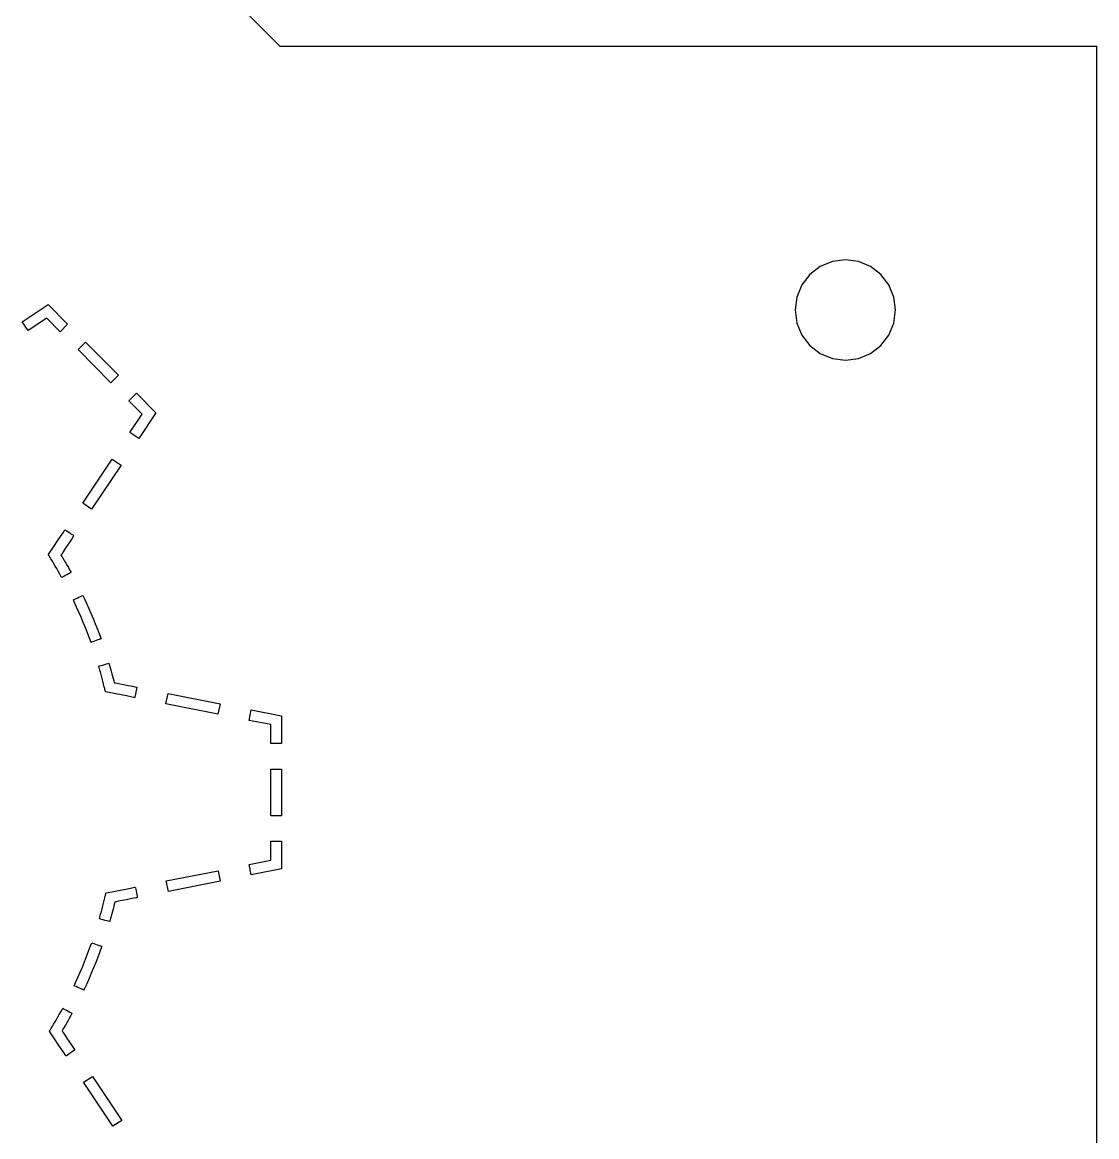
# Model space of a CAD drawing. Header units: metres. Extents: x 1626 to 2192, y 1756 to 2102.
# Drawn here: x 2148.78 to 2191.53, y 2016.33 to 2060.68 of the extents above; entities that cross this region are included whole.
import ezdxf

# ---------------------------------------------------------------- set-up
doc = ezdxf.new("R2010")
doc.units = ezdxf.units.M

msp = doc.modelspace()

# ---------------------------------------------------------------- linework, layer by layer
at = {"layer": 'COMPONENT2'}
for p, q in [((2148.781, 2048.759, 0), (2149.805, 2049.447, 0)), ((2149.805, 2049.447, 0), (2150.584, 2048.666, 0)), ((2149.752, 2048.901, 0), (2149.017, 2048.408, 0)), ((2150.284, 2048.367, 0), (2149.752, 2048.901, 0)), ((2149.017, 2048.408, 0), (2148.781, 2048.759, 0)), ((2150.584, 2048.666, 0), (2150.284, 2048.367, 0)), ((2150.998, 2047.652, 0), (2151.297, 2047.951, 0)), ((2152.309, 2046.337, 0), (2150.998, 2047.652, 0)), ((2151.297, 2047.951, 0), (2152.609, 2046.636, 0)), ((2152.609, 2046.636, 0), (2152.309, 2046.337, 0)), ((2153.022, 2045.621, 0), (2153.322, 2045.92, 0)), ((2153.322, 2045.92, 0), (2154.1, 2045.14, 0)), ((2153.556, 2045.087, 0), (2153.022, 2045.621, 0)), ((2153.065, 2044.351, 0), (2153.556, 2045.087, 0)), ((2154.1, 2045.14, 0), (2153.417, 2044.116, 0)), ((2153.417, 2044.116, 0), (2153.065, 2044.351, 0)), ((2151.186, 2041.537, 0), (2152.36, 2043.296, 0)), ((2152.36, 2043.296, 0), (2152.712, 2043.061, 0)), ((2152.712, 2043.061, 0), (2151.538, 2041.302, 0)), ((2151.538, 2041.302, 0), (2151.186, 2041.537, 0)), ((2150.402, 2040.364, 0), (2150.465, 2040.458, 0)), ((2150.465, 2040.458, 0), (2150.482, 2040.481, 0)), ((2150.482, 2040.481, 0), (2150.504, 2040.467, 0)), ((2150.504, 2040.467, 0), (2150.547, 2040.438, 0)), ((2150.547, 2040.438, 0), (2150.605, 2040.399, 0)), ((2150.066, 2039.861, 0), (2150.188, 2040.043, 0)), ((2150.188, 2040.043, 0), (2150.305, 2040.218, 0)), ((2150.305, 2040.218, 0), (2150.402, 2040.364, 0)), ((2150.675, 2040.01, 0), (2150.583, 2039.872, 0)), ((2150.605, 2040.399, 0), (2150.669, 2040.356, 0)), ((2150.669, 2040.356, 0), (2150.732, 2040.314, 0)), ((2150.755, 2040.13, 0), (2150.675, 2040.01, 0)), ((2150.732, 2040.314, 0), (2150.786, 2040.279, 0)), ((2150.812, 2040.215, 0), (2150.755, 2040.13, 0)), ((2150.786, 2040.279, 0), (2150.822, 2040.254, 0)), ((2150.833, 2040.247, 0), (2150.812, 2040.215, 0)), ((2150.822, 2040.254, 0), (2150.833, 2040.247, 0)), ((2149.822, 2039.495, 0), (2149.869, 2039.565, 0)), ((2149.869, 2039.565, 0), (2149.955, 2039.694, 0)), ((2149.955, 2039.694, 0), (2150.066, 2039.861, 0)), ((2150.408, 2039.61, 0), (2150.348, 2039.52, 0)), ((2150.49, 2039.733, 0), (2150.408, 2039.61, 0)), ((2150.583, 2039.872, 0), (2150.49, 2039.733, 0)), ((2149.82, 2039.487, 0), (2149.822, 2039.495, 0)), ((2149.826, 2039.477, 0), (2149.82, 2039.487, 0)), ((2149.836, 2039.461, 0), (2149.826, 2039.477, 0)), ((2149.848, 2039.441, 0), (2149.836, 2039.461, 0)), ((2149.861, 2039.419, 0), (2149.848, 2039.441, 0)), ((2149.874, 2039.4, 0), (2149.861, 2039.419, 0)), ((2149.883, 2039.384, 0), (2149.874, 2039.4, 0)), ((2149.889, 2039.375, 0), (2149.883, 2039.384, 0)), ((2149.919, 2039.325, 0), (2149.889, 2039.375, 0)), ((2149.978, 2039.229, 0), (2149.919, 2039.325, 0)), ((2150.037, 2039.132, 0), (2149.978, 2039.229, 0)), ((2150.094, 2039.034, 0), (2150.037, 2039.132, 0)), ((2150.348, 2039.52, 0), (2150.321, 2039.48, 0)), ((2150.321, 2039.48, 0), (2150.366, 2039.406, 0)), ((2150.366, 2039.406, 0), (2150.417, 2039.321, 0)), ((2150.417, 2039.321, 0), (2150.467, 2039.235, 0)), ((2150.467, 2039.235, 0), (2150.517, 2039.15, 0)), ((2150.517, 2039.15, 0), (2150.566, 2039.064, 0)), ((2150.151, 2038.937, 0), (2150.094, 2039.034, 0)), ((2150.208, 2038.839, 0), (2150.151, 2038.937, 0)), ((2150.263, 2038.741, 0), (2150.208, 2038.839, 0)), ((2150.318, 2038.643, 0), (2150.263, 2038.741, 0)), ((2150.491, 2038.658, 0), (2150.429, 2038.623, 0)), ((2150.559, 2038.695, 0), (2150.491, 2038.658, 0)), ((2150.624, 2038.731, 0), (2150.559, 2038.695, 0)), ((2150.566, 2039.064, 0), (2150.615, 2038.978, 0)), ((2150.615, 2038.978, 0), (2150.664, 2038.892, 0)), ((2150.679, 2038.761, 0), (2150.624, 2038.731, 0)), ((2150.664, 2038.892, 0), (2150.711, 2038.807, 0)), ((2150.714, 2038.78, 0), (2150.679, 2038.761, 0)), ((2150.711, 2038.807, 0), (2150.714, 2038.78, 0)), ((2150.354, 2038.583, 0), (2150.318, 2038.643, 0)), ((2150.38, 2038.597, 0), (2150.354, 2038.583, 0)), ((2150.429, 2038.623, 0), (2150.38, 2038.597, 0)), ((2150.964, 2037.769, 0), (2151.034, 2037.802, 0)), ((2151.034, 2037.802, 0), (2151.099, 2037.834, 0)), ((2151.099, 2037.834, 0), (2151.152, 2037.859, 0)), ((2151.152, 2037.859, 0), (2151.184, 2037.874, 0)), ((2151.184, 2037.874, 0), (2151.229, 2037.794, 0)), ((2151.229, 2037.794, 0), (2151.326, 2037.587, 0)), ((2150.814, 2037.697, 0), (2150.846, 2037.712, 0)), ((2150.847, 2037.613, 0), (2150.814, 2037.697, 0)), ((2150.846, 2037.712, 0), (2150.899, 2037.738, 0)), ((2150.941, 2037.411, 0), (2150.847, 2037.613, 0)), ((2150.899, 2037.738, 0), (2150.964, 2037.769, 0)), ((2151.033, 2037.206, 0), (2150.941, 2037.411, 0)), ((2151.326, 2037.587, 0), (2151.42, 2037.378, 0)), ((2151.42, 2037.378, 0), (2151.512, 2037.167, 0)), ((2151.122, 2037.001, 0), (2151.033, 2037.206, 0)), ((2151.209, 2036.794, 0), (2151.122, 2037.001, 0)), ((2151.512, 2037.167, 0), (2151.6, 2036.956, 0)), ((2151.6, 2036.956, 0), (2151.687, 2036.743, 0)), ((2151.293, 2036.587, 0), (2151.209, 2036.794, 0)), ((2151.375, 2036.378, 0), (2151.293, 2036.587, 0)), ((2151.687, 2036.743, 0), (2151.77, 2036.53, 0)), ((2151.77, 2036.53, 0), (2151.851, 2036.316, 0)), ((2151.453, 2036.169, 0), (2151.375, 2036.378, 0)), ((2151.515, 2036.002, 0), (2151.453, 2036.169, 0)), ((2151.537, 2036.01, 0), (2151.515, 2036.002, 0)), ((2151.585, 2036.027, 0), (2151.537, 2036.01, 0)), ((2151.649, 2036.05, 0), (2151.585, 2036.027, 0)), ((2151.721, 2036.076, 0), (2151.649, 2036.05, 0)), ((2151.792, 2036.101, 0), (2151.721, 2036.076, 0)), ((2151.853, 2036.123, 0), (2151.792, 2036.101, 0)), ((2151.851, 2036.316, 0), (2151.913, 2036.145, 0)), ((2151.897, 2036.139, 0), (2151.853, 2036.123, 0)), ((2151.913, 2036.145, 0), (2151.897, 2036.139, 0)), ((2151.985, 2035.101, 0), (2152.059, 2035.123, 0)), ((2152.059, 2035.123, 0), (2152.13, 2035.144, 0)), ((2152.13, 2035.144, 0), (2152.187, 2035.161, 0)), ((2152.187, 2035.161, 0), (2152.223, 2035.171, 0)), ((2152.223, 2035.171, 0), (2152.24, 2035.138, 0)), ((2152.24, 2035.138, 0), (2152.267, 2035.043, 0)), ((2151.828, 2035.055, 0), (2151.86, 2035.064, 0)), ((2151.839, 2035, 0), (2151.828, 2035.055, 0)), ((2151.87, 2034.892, 0), (2151.839, 2035, 0)), ((2151.86, 2035.064, 0), (2151.915, 2035.081, 0)), ((2151.901, 2034.783, 0), (2151.87, 2034.892, 0)), ((2151.931, 2034.674, 0), (2151.901, 2034.783, 0)), ((2151.915, 2035.081, 0), (2151.985, 2035.101, 0)), ((2151.96, 2034.565, 0), (2151.931, 2034.674, 0)), ((2152.267, 2035.043, 0), (2152.294, 2034.948, 0)), ((2152.294, 2034.948, 0), (2152.321, 2034.853, 0)), ((2152.321, 2034.853, 0), (2152.347, 2034.758, 0)), ((2152.347, 2034.758, 0), (2152.372, 2034.662, 0)), ((2151.988, 2034.455, 0), (2151.96, 2034.565, 0)), ((2152.016, 2034.346, 0), (2151.988, 2034.455, 0)), ((2152.043, 2034.236, 0), (2152.016, 2034.346, 0)), ((2152.06, 2034.167, 0), (2152.043, 2034.236, 0)), ((2152.372, 2034.662, 0), (2152.397, 2034.566, 0)), ((2152.397, 2034.566, 0), (2152.421, 2034.47, 0)), ((2152.421, 2034.47, 0), (2152.442, 2034.398, 0)), ((2152.442, 2034.398, 0), (2152.497, 2034.387, 0)), ((2152.497, 2034.387, 0), (2152.609, 2034.365, 0)), ((2152.609, 2034.365, 0), (2152.757, 2034.335, 0)), ((2152.757, 2034.335, 0), (2152.922, 2034.302, 0)), ((2152.922, 2034.302, 0), (2153.082, 2034.27, 0)), ((2153.082, 2034.27, 0), (2153.219, 2034.243, 0)), ((2153.219, 2034.243, 0), (2153.312, 2034.225, 0)), ((2153.312, 2034.225, 0), (2153.341, 2034.219, 0)), ((2152.062, 2034.158, 0), (2152.06, 2034.167, 0)), ((2152.066, 2034.141, 0), (2152.062, 2034.158, 0)), ((2152.071, 2034.118, 0), (2152.066, 2034.141, 0)), ((2152.077, 2034.094, 0), (2152.071, 2034.118, 0)), ((2152.083, 2034.071, 0), (2152.077, 2034.094, 0)), ((2152.087, 2034.052, 0), (2152.083, 2034.071, 0)), ((2152.09, 2034.039, 0), (2152.087, 2034.052, 0)), ((2152.094, 2034.035, 0), (2152.09, 2034.039, 0)), ((2152.166, 2034.021, 0), (2152.094, 2034.035, 0)), ((2152.31, 2033.992, 0), (2152.166, 2034.021, 0)), ((2152.502, 2033.954, 0), (2152.31, 2033.992, 0)), ((2152.715, 2033.912, 0), (2152.502, 2033.954, 0)), ((2152.924, 2033.87, 0), (2152.715, 2033.912, 0)), ((2153.101, 2033.835, 0), (2152.924, 2033.87, 0)), ((2153.221, 2033.811, 0), (2153.101, 2033.835, 0)), ((2153.259, 2033.804, 0), (2153.221, 2033.811, 0)), ((2153.263, 2033.825, 0), (2153.259, 2033.804, 0)), ((2153.273, 2033.874, 0), (2153.263, 2033.825, 0)), ((2153.286, 2033.941, 0), (2153.273, 2033.874, 0)), ((2153.301, 2034.016, 0), (2153.286, 2033.941, 0)), ((2153.316, 2034.091, 0), (2153.301, 2034.016, 0)), ((2153.329, 2034.156, 0), (2153.316, 2034.091, 0)), ((2153.338, 2034.202, 0), (2153.329, 2034.156, 0)), ((2153.341, 2034.219, 0), (2153.338, 2034.202, 0)), ((2154.498, 2033.558, 0), (2154.58, 2033.973, 0)), ((2154.58, 2033.973, 0), (2156.649, 2033.562, 0)), ((2156.567, 2033.147, 0), (2154.498, 2033.558, 0)), ((2156.649, 2033.562, 0), (2156.567, 2033.147, 0)), ((2157.805, 2032.9, 0), (2157.888, 2033.316, 0)), ((2158.669, 2032.729, 0), (2157.805, 2032.9, 0)), ((2157.888, 2033.316, 0), (2159.093, 2033.076, 0)), ((2159.093, 2033.076, 0), (2159.093, 2031.973, 0)), ((2158.669, 2031.973, 0), (2158.669, 2032.729, 0)), ((2159.093, 2031.973, 0), (2158.669, 2031.973, 0)), ((2158.669, 2029.102, 0), (2158.669, 2030.961, 0)), ((2158.669, 2030.961, 0), (2159.093, 2030.961, 0)), ((2159.093, 2030.961, 0), (2159.093, 2029.102, 0)), ((2159.093, 2029.102, 0), (2158.669, 2029.102, 0)), ((2158.669, 2027.334, 0), (2158.669, 2028.09, 0)), ((2158.669, 2028.09, 0), (2159.093, 2028.09, 0)), ((2159.093, 2028.09, 0), (2159.093, 2026.987, 0)), ((2157.808, 2027.163, 0), (2158.669, 2027.334, 0)), ((2157.89, 2026.748, 0), (2157.808, 2027.163, 0)), ((2154.511, 2026.508, 0), (2156.574, 2026.918, 0)), ((2156.574, 2026.918, 0), (2156.657, 2026.503, 0)), ((2159.093, 2026.987, 0), (2157.89, 2026.748, 0)), ((2153.138, 2026.235, 0), (2153.249, 2026.258, 0)), ((2153.249, 2026.258, 0), (2153.277, 2026.262, 0)), ((2153.277, 2026.262, 0), (2153.282, 2026.237, 0)), ((2154.593, 2026.093, 0), (2154.511, 2026.508, 0)), ((2156.657, 2026.503, 0), (2154.593, 2026.093, 0)), ((2152.041, 2025.734, 0), (2152.067, 2025.844, 0)), ((2152.067, 2025.844, 0), (2152.081, 2025.9, 0)), ((2152.081, 2025.9, 0), (2152.083, 2025.91, 0)), ((2152.083, 2025.91, 0), (2152.087, 2025.929, 0)), ((2152.087, 2025.929, 0), (2152.093, 2025.951, 0)), ((2152.093, 2025.951, 0), (2152.098, 2025.976, 0)), ((2152.098, 2025.976, 0), (2152.104, 2025.999, 0)), ((2152.104, 2025.999, 0), (2152.108, 2026.018, 0)), ((2152.108, 2026.018, 0), (2152.111, 2026.029, 0)), ((2152.111, 2026.029, 0), (2152.119, 2026.033, 0)), ((2152.119, 2026.033, 0), (2152.2, 2026.049, 0)), ((2152.2, 2026.049, 0), (2152.352, 2026.079, 0)), ((2152.352, 2026.079, 0), (2152.548, 2026.118, 0)), ((2152.548, 2026.118, 0), (2152.761, 2026.161, 0)), ((2152.761, 2026.161, 0), (2152.967, 2026.201, 0)), ((2152.967, 2026.201, 0), (2153.138, 2026.235, 0)), ((2153.223, 2025.821, 0), (2153.083, 2025.793, 0)), ((2153.322, 2025.84, 0), (2153.223, 2025.821, 0)), ((2153.282, 2026.237, 0), (2153.293, 2026.185, 0)), ((2153.293, 2026.185, 0), (2153.306, 2026.117, 0)), ((2153.306, 2026.117, 0), (2153.321, 2026.041, 0)), ((2153.321, 2026.041, 0), (2153.336, 2025.967, 0)), ((2153.36, 2025.848, 0), (2153.322, 2025.84, 0)), ((2153.336, 2025.967, 0), (2153.348, 2025.904, 0)), ((2153.348, 2025.904, 0), (2153.357, 2025.861, 0)), ((2153.357, 2025.861, 0), (2153.36, 2025.848, 0)), ((2151.928, 2025.294, 0), (2151.957, 2025.403, 0)), ((2151.957, 2025.403, 0), (2151.986, 2025.514, 0)), ((2151.986, 2025.514, 0), (2152.014, 2025.624, 0)), ((2152.014, 2025.624, 0), (2152.041, 2025.734, 0)), ((2152.392, 2025.393, 0), (2152.367, 2025.296, 0)), ((2152.417, 2025.489, 0), (2152.392, 2025.393, 0)), ((2152.44, 2025.585, 0), (2152.417, 2025.489, 0)), ((2152.462, 2025.669, 0), (2152.44, 2025.585, 0)), ((2152.508, 2025.679, 0), (2152.462, 2025.669, 0)), ((2152.613, 2025.7, 0), (2152.508, 2025.679, 0)), ((2152.758, 2025.728, 0), (2152.613, 2025.7, 0)), ((2152.921, 2025.761, 0), (2152.758, 2025.728, 0)), ((2153.083, 2025.793, 0), (2152.921, 2025.761, 0)), ((2151.851, 2025.006, 0), (2151.868, 2025.075, 0)), ((2151.879, 2024.998, 0), (2151.851, 2025.006, 0)), ((2151.868, 2025.075, 0), (2151.898, 2025.184, 0)), ((2151.932, 2024.982, 0), (2151.879, 2024.998, 0)), ((2151.898, 2025.184, 0), (2151.928, 2025.294, 0)), ((2152, 2024.963, 0), (2151.932, 2024.982, 0)), ((2152.075, 2024.941, 0), (2152, 2024.963, 0)), ((2152.147, 2024.921, 0), (2152.075, 2024.941, 0)), ((2152.206, 2024.903, 0), (2152.147, 2024.921, 0)), ((2152.262, 2024.913, 0), (2152.245, 2024.892, 0)), ((2152.289, 2025.009, 0), (2152.262, 2024.913, 0)), ((2152.315, 2025.104, 0), (2152.289, 2025.009, 0)), ((2152.341, 2025.2, 0), (2152.315, 2025.104, 0)), ((2152.367, 2025.296, 0), (2152.341, 2025.2, 0)), ((2152.245, 2024.892, 0), (2152.206, 2024.903, 0)), ((2151.498, 2023.921, 0), (2151.545, 2024.047, 0)), ((2151.545, 2024.047, 0), (2151.573, 2024.037, 0)), ((2151.573, 2024.037, 0), (2151.625, 2024.019, 0)), ((2151.34, 2023.499, 0), (2151.42, 2023.71, 0)), ((2151.42, 2023.71, 0), (2151.498, 2023.921, 0)), ((2151.625, 2024.019, 0), (2151.692, 2023.996, 0)), ((2151.692, 2023.996, 0), (2151.764, 2023.97, 0)), ((2151.764, 2023.97, 0), (2151.834, 2023.946, 0)), ((2151.865, 2023.691, 0), (2151.785, 2023.476, 0)), ((2151.834, 2023.946, 0), (2151.893, 2023.925, 0)), ((2151.942, 2023.908, 0), (2151.865, 2023.691, 0)), ((2151.893, 2023.925, 0), (2151.931, 2023.912, 0)), ((2151.931, 2023.912, 0), (2151.942, 2023.908, 0)), ((2151.172, 2023.082, 0), (2151.258, 2023.29, 0)), ((2151.258, 2023.29, 0), (2151.34, 2023.499, 0)), ((2151.702, 2023.261, 0), (2151.616, 2023.047, 0)), ((2151.785, 2023.476, 0), (2151.702, 2023.261, 0)), ((2150.994, 2022.669, 0), (2151.084, 2022.874, 0)), ((2151.084, 2022.874, 0), (2151.172, 2023.082, 0)), ((2151.527, 2022.834, 0), (2151.436, 2022.622, 0)), ((2151.616, 2023.047, 0), (2151.527, 2022.834, 0)), ((2150.847, 2022.341, 0), (2150.901, 2022.464, 0)), ((2150.874, 2022.329, 0), (2150.847, 2022.341, 0)), ((2150.924, 2022.305, 0), (2150.874, 2022.329, 0)), ((2150.901, 2022.464, 0), (2150.994, 2022.669, 0)), ((2150.988, 2022.275, 0), (2150.924, 2022.305, 0)), ((2151.057, 2022.243, 0), (2150.988, 2022.275, 0)), ((2151.343, 2022.412, 0), (2151.247, 2022.204, 0)), ((2151.436, 2022.622, 0), (2151.343, 2022.412, 0)), ((2151.124, 2022.211, 0), (2151.057, 2022.243, 0)), ((2151.18, 2022.185, 0), (2151.124, 2022.211, 0)), ((2151.217, 2022.167, 0), (2151.18, 2022.185, 0)), ((2151.247, 2022.204, 0), (2151.217, 2022.167, 0)), ((2150.309, 2021.296, 0), (2150.363, 2021.395, 0)), ((2150.363, 2021.395, 0), (2150.394, 2021.443, 0)), ((2150.394, 2021.443, 0), (2150.423, 2021.427, 0)), ((2150.423, 2021.427, 0), (2150.474, 2021.399, 0)), ((2150.474, 2021.399, 0), (2150.538, 2021.365, 0)), ((2150.538, 2021.365, 0), (2150.606, 2021.328, 0)), ((2150.083, 2020.902, 0), (2150.14, 2021, 0)), ((2150.14, 2021, 0), (2150.197, 2021.098, 0)), ((2150.197, 2021.098, 0), (2150.253, 2021.197, 0)), ((2150.253, 2021.197, 0), (2150.309, 2021.296, 0)), ((2150.6, 2020.95, 0), (2150.55, 2020.864, 0)), ((2150.649, 2021.037, 0), (2150.6, 2020.95, 0)), ((2150.606, 2021.328, 0), (2150.671, 2021.293, 0)), ((2150.697, 2021.124, 0), (2150.649, 2021.037, 0)), ((2150.671, 2021.293, 0), (2150.724, 2021.264, 0)), ((2150.745, 2021.21, 0), (2150.697, 2021.124, 0)), ((2150.724, 2021.264, 0), (2150.756, 2021.246, 0)), ((2150.756, 2021.246, 0), (2150.745, 2021.21, 0)), ((2149.861, 2020.534, 0), (2149.868, 2020.545, 0)), ((2149.861, 2020.529, 0), (2149.861, 2020.534, 0)), ((2149.901, 2020.468, 0), (2149.861, 2020.529, 0)), ((2149.868, 2020.545, 0), (2149.878, 2020.562, 0)), ((2149.878, 2020.562, 0), (2149.89, 2020.582, 0)), ((2149.89, 2020.582, 0), (2149.903, 2020.603, 0)), ((2149.903, 2020.603, 0), (2149.915, 2020.623, 0)), ((2149.915, 2020.623, 0), (2149.924, 2020.638, 0)), ((2149.924, 2020.638, 0), (2149.929, 2020.646, 0)), ((2149.929, 2020.646, 0), (2149.967, 2020.707, 0)), ((2149.967, 2020.707, 0), (2150.025, 2020.804, 0)), ((2150.025, 2020.804, 0), (2150.083, 2020.902, 0)), ((2150.4, 2020.606, 0), (2150.363, 2020.54, 0)), ((2150.363, 2020.54, 0), (2150.394, 2020.493, 0)), ((2150.394, 2020.493, 0), (2150.457, 2020.399, 0)), ((2150.45, 2020.691, 0), (2150.4, 2020.606, 0)), ((2150.501, 2020.777, 0), (2150.45, 2020.691, 0)), ((2150.55, 2020.864, 0), (2150.501, 2020.777, 0)), ((2149.983, 2020.346, 0), (2149.901, 2020.468, 0)), ((2150.091, 2020.184, 0), (2149.983, 2020.346, 0)), ((2150.212, 2020.003, 0), (2150.091, 2020.184, 0)), ((2150.457, 2020.399, 0), (2150.541, 2020.273, 0)), ((2150.541, 2020.273, 0), (2150.634, 2020.134, 0)), ((2150.634, 2020.134, 0), (2150.724, 2019.998, 0)), ((2150.329, 2019.827, 0), (2150.212, 2020.003, 0)), ((2150.429, 2019.677, 0), (2150.329, 2019.827, 0)), ((2150.497, 2019.576, 0), (2150.429, 2019.677, 0)), ((2150.635, 2019.621, 0), (2150.578, 2019.583, 0)), ((2150.699, 2019.664, 0), (2150.635, 2019.621, 0)), ((2150.762, 2019.706, 0), (2150.699, 2019.664, 0)), ((2150.724, 2019.998, 0), (2150.802, 2019.882, 0)), ((2150.817, 2019.743, 0), (2150.762, 2019.706, 0)), ((2150.802, 2019.882, 0), (2150.854, 2019.803, 0)), ((2150.856, 2019.769, 0), (2150.817, 2019.743, 0)), ((2150.854, 2019.803, 0), (2150.871, 2019.779, 0)), ((2150.871, 2019.779, 0), (2150.856, 2019.769, 0)), ((2150.519, 2019.544, 0), (2150.497, 2019.576, 0)), ((2150.537, 2019.556, 0), (2150.519, 2019.544, 0)), ((2150.578, 2019.583, 0), (2150.537, 2019.556, 0)), ((2151.217, 2018.498, 0), (2151.569, 2018.733, 0)), ((2151.569, 2018.733, 0), (2152.737, 2016.983, 0)), ((2152.385, 2016.748, 0), (2151.217, 2018.498, 0)), ((2152.737, 2016.983, 0), (2152.385, 2016.748, 0))]:
    msp.add_line(p, q, dxfattribs=at)
at = {"layer": 'Layer0'}
for p, q in [((2149.029, 2069.73, 0), (2159.028, 2059.73, 0)), ((2159.028, 2059.73, 0), (2191.529, 2059.73, 0)), ((2191.529, 1798.73, 0), (2191.529, 2059.73, 0)), ((2181.011, 2051.162, 0), (2180.529, 2050.962, 0)), ((2181.529, 2051.23, 0), (2181.011, 2051.162, 0)), ((2182.046, 2051.162, 0), (2181.529, 2051.23, 0)), ((2182.529, 2050.962, 0), (2182.046, 2051.162, 0)), ((2180.114, 2050.644, 0), (2179.797, 2050.23, 0)), ((2180.529, 2050.962, 0), (2180.114, 2050.644, 0)), ((2182.943, 2050.644, 0), (2182.529, 2050.962, 0)), ((2183.261, 2050.23, 0), (2182.943, 2050.644, 0)), ((2179.797, 2050.23, 0), (2179.597, 2049.747, 0)), ((2183.46, 2049.747, 0), (2183.261, 2050.23, 0)), ((2179.597, 2049.747, 0), (2179.529, 2049.23, 0)), ((2183.529, 2049.23, 0), (2183.46, 2049.747, 0)), ((2179.529, 2049.23, 0), (2179.597, 2048.712, 0)), ((2183.46, 2048.712, 0), (2183.529, 2049.23, 0)), ((2179.597, 2048.712, 0), (2179.797, 2048.23, 0)), ((2183.261, 2048.23, 0), (2183.46, 2048.712, 0)), ((2179.797, 2048.23, 0), (2180.114, 2047.816, 0)), ((2182.943, 2047.816, 0), (2183.261, 2048.23, 0)), ((2180.114, 2047.816, 0), (2180.529, 2047.498, 0)), ((2182.529, 2047.498, 0), (2182.943, 2047.816, 0)), ((2180.529, 2047.498, 0), (2181.011, 2047.298, 0)), ((2181.011, 2047.298, 0), (2181.529, 2047.23, 0)), ((2181.529, 2047.23, 0), (2182.046, 2047.298, 0)), ((2182.046, 2047.298, 0), (2182.529, 2047.498, 0))]:
    msp.add_line(p, q, dxfattribs=at)

doc.saveas('drawing.dxf')
